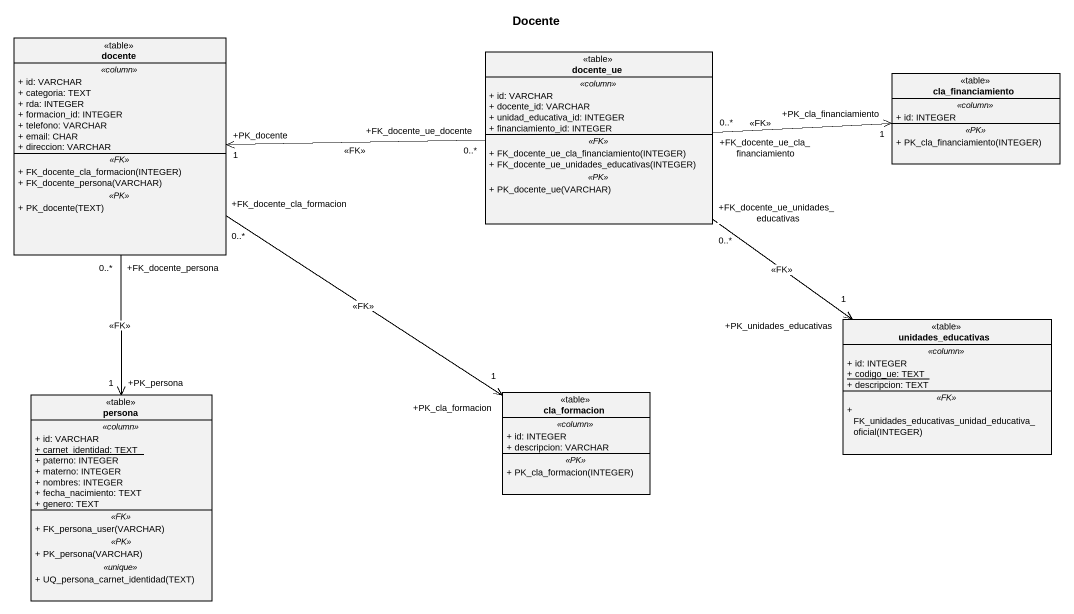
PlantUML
@startuml
title Docente
hide circle
hide empty members
skinparam classAttributeIconSize 0
class docente <<table>> {
  .. <<column>> ..
  + id: VARCHAR
  + categoria: TEXT
  + rda: INTEGER
  + formacion_id: INTEGER
  + telefono: VARCHAR
  + email: CHAR
  + direccion: VARCHAR
  .. <<FK>> ..
  + FK_docente_cla_formacion(INTEGER)
  + FK_docente_persona(VARCHAR)
  .. <<PK>> ..
  + PK_docente(TEXT)
}
class docente_ue <<table>> {
  .. <<column>> ..
  + id: VARCHAR
  + docente_id: VARCHAR
  + unidad_educativa_id: INTEGER
  + financiamiento_id: INTEGER
  .. <<FK>> ..
  + FK_docente_ue_cla_financiamiento(INTEGER)
  + FK_docente_ue_unidades_educativas(INTEGER)
  .. <<PK>> ..
  + PK_docente_ue(VARCHAR)
}
class cla_financiamiento <<table>> {
  .. <<column>> ..
  + id: INTEGER
  .. <<PK>> ..
  + PK_cla_financiamiento(INTEGER)
}
class unidades_educativas <<table>> {
  .. <<column>> ..
  + id: INTEGER
  {static} + codigo_ue: TEXT
  + descripcion: TEXT
  .. <<FK>> ..
  + FK_unidades_educativas_unidad_educativa_oficial(INTEGER)
}
class persona <<table>> {
  .. <<column>> ..
  + id: VARCHAR
  {static} + carnet_identidad: TEXT
  + paterno: INTEGER
  + materno: INTEGER
  + nombres: INTEGER
  + fecha_nacimiento: TEXT
  + genero: TEXT
  .. <<FK>> ..
  + FK_persona_user(VARCHAR)
  .. <<PK>> ..
  + PK_persona(VARCHAR)
  .. <<unique>> ..
  + UQ_persona_carnet_identidad(TEXT)
}
class cla_formacion <<table>> {
  .. <<column>> ..
  + id: INTEGER
  + descripcion: VARCHAR
  .. <<PK>> ..
  + PK_cla_formacion(INTEGER)
}
docente "+FK_docente_persona\n0..*" --> "+PK_persona\n1" persona : <<FK>>
docente "+FK_docente_cla_formacion\n0..*" --> "+PK_cla_formacion\n1" cla_formacion : <<FK>>
docente_ue "+FK_docente_ue_docente\n0..*" -left-> "+PK_docente\n1" docente : <<FK>>
docente_ue "+FK_docente_ue_cla_financiamiento\n0..*" -right-> "+PK_cla_financiamiento\n1" cla_financiamiento : <<FK>>
docente_ue "+FK_docente_ue_unidades_educativas\n0..*" --> "+PK_unidades_educativas\n1" unidades_educativas : <<FK>>
@enduml
